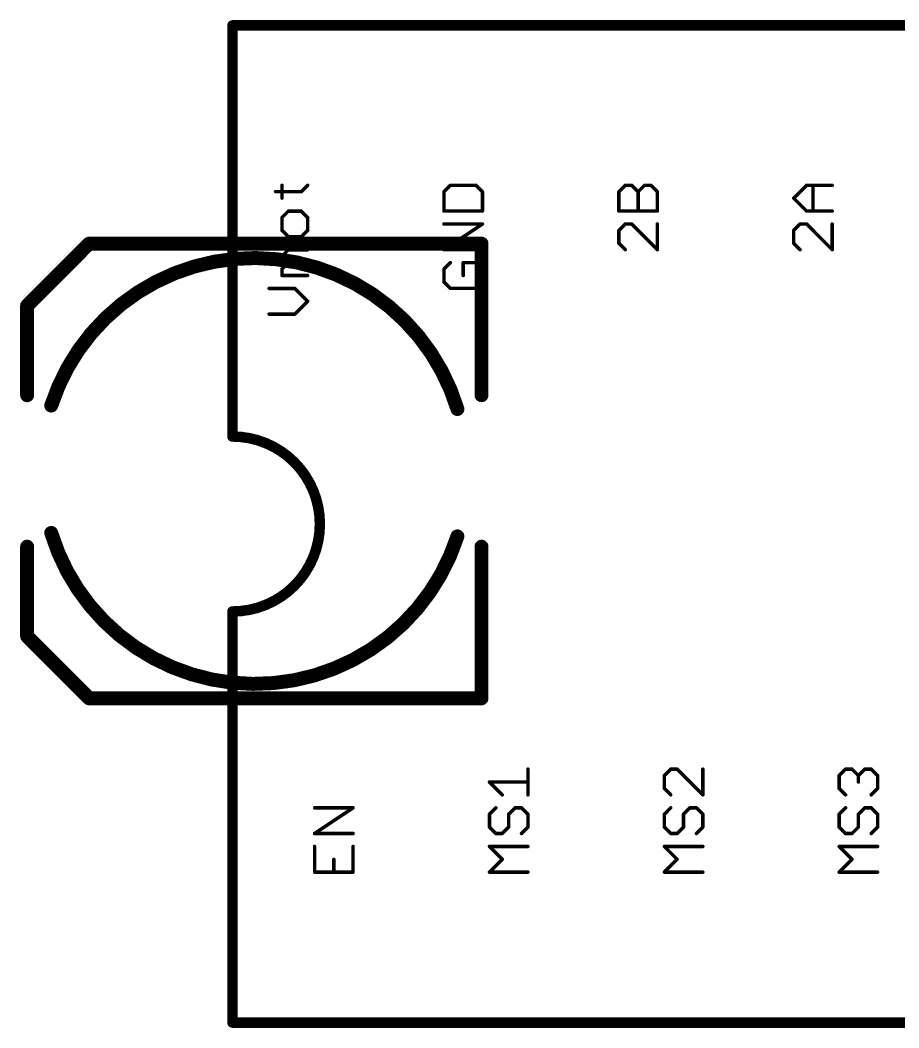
# Model space of a CAD drawing. Extents: x -5 to 102, y 0 to 80.
# Drawn here: x 17.48 to 30.25, y 19.04 to 33.68 of the extents above; entities that cross this region are included whole.
import ezdxf

# ---------------------------------------------------------------- set-up
doc = ezdxf.new("R2010")
doc.units = 0
doc.layers.add('21', color=253, linetype='CONTINUOUS')

msp = doc.modelspace()

# ---------------------------------------------------------------- linework, layer by layer
at = {"layer": '21'}
for points, const_width in [([(20.567, 33.599), (20.567, 27.63)], 0.1524), ([(20.567, 33.599), (40.633, 33.599)], 0.1524), ([(21.1932, 31.1844), (21.566, 31.1844)], 0.0508), ([(21.2864, 31.0912), (21.2864, 31.2776)], 0.0508), ([(21.566, 31.1844), (21.6592, 31.2776)], 0.0508), ([(23.7332, 31.2769), (23.64, 31.1837)], 0.0508), ([(23.64, 31.1837), (23.64, 30.9041)], 0.0508), ([(24.106, 31.2769), (23.7332, 31.2769)], 0.0508), ([(24.1992, 31.1837), (24.106, 31.2769)], 0.0508), ([(24.1992, 30.9041), (24.1992, 31.1837)], 0.0508), ([(26.18, 31.1837), (26.2732, 31.2769)], 0.0508), ([(26.18, 30.9041), (26.18, 31.1837)], 0.0508), ([(26.2732, 31.2769), (26.3664, 31.2769)], 0.0508), ([(26.3664, 31.2769), (26.4596, 31.1837)], 0.0508), ([(26.4596, 31.1837), (26.5528, 31.2769)], 0.0508), ([(26.4596, 30.9041), (26.4596, 31.1837)], 0.0508), ([(26.5528, 31.2769), (26.646, 31.2769)], 0.0508), ([(26.646, 31.2769), (26.7392, 31.1837)], 0.0508), ([(26.7392, 31.1837), (26.7392, 30.9041)], 0.0508), ([(28.72, 31.0905), (28.9064, 31.2769)], 0.0508), ([(28.9064, 31.2769), (29.2792, 31.2769)], 0.0508), ([(28.9996, 30.9041), (28.9996, 31.2769)], 0.0508), ([(28.9064, 30.9041), (28.72, 31.0905)], 0.0508), ([(21.3796, 30.9027), (21.2864, 30.8095)], 0.0508), ([(21.566, 30.9027), (21.3796, 30.9027)], 0.0508), ([(21.6592, 30.8095), (21.566, 30.9027)], 0.0508), ([(23.64, 30.9041), (24.1992, 30.9041)], 0.0508), ([(26.7392, 30.9041), (26.18, 30.9041)], 0.0508), ([(29.2792, 30.9041), (28.9064, 30.9041)], 0.0508), ([(21.2864, 30.8095), (21.2864, 30.6231)], 0.0508), ([(21.6592, 30.6231), (21.6592, 30.8095)], 0.0508), ([(23.64, 30.3428), (24.1992, 30.7156)], 0.0508), ([(24.1992, 30.7156), (23.64, 30.7156)], 0.0508), ([(26.2732, 30.7156), (26.18, 30.6224)], 0.0508), ([(26.3664, 30.7156), (26.2732, 30.7156)], 0.0508), ([(26.7392, 30.3428), (26.3664, 30.7156)], 0.0508), ([(26.7392, 30.7156), (26.7392, 30.3428)], 0.0508), ([(28.8132, 30.7156), (28.72, 30.6224)], 0.0508), ([(28.9064, 30.7156), (28.8132, 30.7156)], 0.0508), ([(29.2792, 30.3428), (28.9064, 30.7156)], 0.0508), ([(29.2792, 30.7156), (29.2792, 30.3428)], 0.0508), ([(21.2864, 30.6231), (21.3796, 30.5299)], 0.0508), ([(21.566, 30.5299), (21.6592, 30.6231)], 0.0508), ([(26.18, 30.6224), (26.18, 30.436)], 0.0508), ([(28.72, 30.6224), (28.72, 30.436)], 0.0508), ([(17.585, 29.53), (18.485, 30.43)], 0.2032), ([(18.485, 30.43), (24.185, 30.43)], 0.2032), ([(21.3796, 30.5299), (21.566, 30.5299)], 0.0508), ([(24.185, 30.43), (24.185, 28.23)], 0.2032), ([(26.18, 30.436), (26.2732, 30.3428)], 0.0508), ([(28.72, 30.436), (28.8132, 30.3428)], 0.0508), ([(21.2864, 30.2482), (21.3796, 30.3414)], 0.0508), ([(21.3796, 30.3414), (21.6592, 30.3414)], 0.0508), ([(24.1992, 30.3428), (23.64, 30.3428)], 0.0508), ([(21.3796, 30.155), (21.2864, 30.2482)], 0.0508), ([(21.2864, 30.0618), (21.3796, 30.155)], 0.0508), ([(21.3796, 30.155), (21.6592, 30.155)], 0.0508), ([(23.7332, 30.1543), (23.64, 30.0611)], 0.0508), ([(24.106, 30.1543), (23.9196, 30.1543)], 0.0508), ([(23.9196, 30.1543), (23.9196, 29.9679)], 0.0508), ([(24.1992, 30.0611), (24.106, 30.1543)], 0.0508), ([(21.2864, 29.9686), (21.2864, 30.0618)], 0.0508), ([(21.6592, 29.9686), (21.2864, 29.9686)], 0.0508), ([(23.64, 30.0611), (23.64, 29.8747)], 0.0508), ([(24.1992, 29.8747), (24.1992, 30.0611)], 0.0508), ([(23.64, 29.8747), (23.7332, 29.7815)], 0.0508), ([(24.106, 29.7815), (24.1992, 29.8747)], 0.0508), ([(21.4728, 29.7801), (21.1, 29.7801)], 0.0508), ([(21.6592, 29.5937), (21.4728, 29.7801)], 0.0508), ([(23.7332, 29.7815), (24.106, 29.7815)], 0.0508), ([(17.585, 28.23), (17.585, 29.53)], 0.2032), ([(21.4728, 29.4073), (21.6592, 29.5937)], 0.0508), ([(21.1, 29.4073), (21.4728, 29.4073)], 0.0508), ([(17.585, 24.73), (17.585, 26.03)], 0.2032), ([(24.185, 26.03), (24.185, 23.83)], 0.2032), ([(20.567, 25.09), (20.567, 19.121)], 0.1524), ([(18.485, 23.83), (17.585, 24.73)], 0.2032), ([(24.185, 23.83), (18.485, 23.83)], 0.2032), ([(24.8596, 22.428), (24.8596, 22.8008)], 0.0508), ([(26.9336, 22.8008), (26.8404, 22.7076)], 0.0508), ([(27.0268, 22.8008), (26.9336, 22.8008)], 0.0508), ([(27.3996, 22.428), (27.0268, 22.8008)], 0.0508), ([(27.3996, 22.8008), (27.3996, 22.428)], 0.0508), ([(29.3804, 22.7076), (29.4736, 22.8008)], 0.0508), ([(29.4736, 22.8008), (29.5668, 22.8008)], 0.0508), ([(29.5668, 22.8008), (29.66, 22.7076)], 0.0508), ([(29.66, 22.7076), (29.7532, 22.8008)], 0.0508), ([(29.7532, 22.8008), (29.8464, 22.8008)], 0.0508), ([(29.8464, 22.8008), (29.9396, 22.7076)], 0.0508), ([(26.8404, 22.7076), (26.8404, 22.5212)], 0.0508), ([(29.3804, 22.5212), (29.3804, 22.7076)], 0.0508), ([(29.66, 22.7076), (29.66, 22.6144)], 0.0508), ([(29.9396, 22.7076), (29.9396, 22.5212)], 0.0508), ([(24.4868, 22.428), (24.3004, 22.6144)], 0.0508), ([(24.3004, 22.6144), (24.8596, 22.6144)], 0.0508), ([(26.8404, 22.5212), (26.9336, 22.428)], 0.0508), ([(29.4736, 22.428), (29.3804, 22.5212)], 0.0508), ([(29.9396, 22.5212), (29.8464, 22.428)], 0.0508), ([(21.7604, 21.8667), (22.3196, 22.2395)], 0.0508), ([(22.3196, 22.2395), (21.7604, 22.2395)], 0.0508), ([(24.3936, 22.2395), (24.3004, 22.1463)], 0.0508), ([(24.58, 22.1463), (24.6732, 22.2395)], 0.0508), ([(24.6732, 22.2395), (24.7664, 22.2395)], 0.0508), ([(24.7664, 22.2395), (24.8596, 22.1463)], 0.0508), ([(26.9336, 22.2395), (26.8404, 22.1463)], 0.0508), ([(27.12, 22.1463), (27.2132, 22.2395)], 0.0508), ([(27.2132, 22.2395), (27.3064, 22.2395)], 0.0508), ([(27.3064, 22.2395), (27.3996, 22.1463)], 0.0508), ([(29.4736, 22.2395), (29.3804, 22.1463)], 0.0508), ([(29.66, 22.1463), (29.7532, 22.2395)], 0.0508), ([(29.7532, 22.2395), (29.8464, 22.2395)], 0.0508), ([(29.8464, 22.2395), (29.9396, 22.1463)], 0.0508), ([(24.3004, 22.1463), (24.3004, 21.9599)], 0.0508), ([(24.58, 21.9599), (24.58, 22.1463)], 0.0508), ([(24.8596, 22.1463), (24.8596, 21.9599)], 0.0508), ([(26.8404, 22.1463), (26.8404, 21.9599)], 0.0508), ([(27.12, 21.9599), (27.12, 22.1463)], 0.0508), ([(27.3996, 22.1463), (27.3996, 21.9599)], 0.0508), ([(29.3804, 22.1463), (29.3804, 21.9599)], 0.0508), ([(29.66, 21.9599), (29.66, 22.1463)], 0.0508), ([(29.9396, 22.1463), (29.9396, 21.9599)], 0.0508), ([(24.3004, 21.9599), (24.3936, 21.8667)], 0.0508), ([(24.4868, 21.8667), (24.58, 21.9599)], 0.0508), ([(24.8596, 21.9599), (24.7664, 21.8667)], 0.0508), ([(26.8404, 21.9599), (26.9336, 21.8667)], 0.0508), ([(27.0268, 21.8667), (27.12, 21.9599)], 0.0508), ([(27.3996, 21.9599), (27.3064, 21.8667)], 0.0508), ([(29.3804, 21.9599), (29.4736, 21.8667)], 0.0508), ([(29.5668, 21.8667), (29.66, 21.9599)], 0.0508), ([(29.9396, 21.9599), (29.8464, 21.8667)], 0.0508), ([(22.3196, 21.8667), (21.7604, 21.8667)], 0.0508), ([(24.3936, 21.8667), (24.4868, 21.8667)], 0.0508), ([(26.9336, 21.8667), (27.0268, 21.8667)], 0.0508), ([(29.4736, 21.8667), (29.5668, 21.8667)], 0.0508), ([(21.7604, 21.6782), (21.7604, 21.3054)], 0.0508), ([(22.3196, 21.3054), (22.3196, 21.6782)], 0.0508), ([(24.4868, 21.4918), (24.3004, 21.6782)], 0.0508), ([(24.3004, 21.6782), (24.8596, 21.6782)], 0.0508), ([(27.0268, 21.4918), (26.8404, 21.6782)], 0.0508), ([(26.8404, 21.6782), (27.3996, 21.6782)], 0.0508), ([(29.5668, 21.4918), (29.3804, 21.6782)], 0.0508), ([(29.3804, 21.6782), (29.9396, 21.6782)], 0.0508), ([(22.04, 21.3054), (22.04, 21.4918)], 0.0508), ([(24.3004, 21.3054), (24.4868, 21.4918)], 0.0508), ([(26.8404, 21.3054), (27.0268, 21.4918)], 0.0508), ([(29.3804, 21.3054), (29.5668, 21.4918)], 0.0508), ([(21.7604, 21.3054), (22.3196, 21.3054)], 0.0508), ([(24.8596, 21.3054), (24.3004, 21.3054)], 0.0508), ([(27.3996, 21.3054), (26.8404, 21.3054)], 0.0508), ([(29.9396, 21.3054), (29.3804, 21.3054)], 0.0508), ([(20.567, 19.121), (40.633, 19.121)], 0.1524)]:
    msp.add_lwpolyline(points, dxfattribs=dict(at, const_width=const_width))
for points, const_width in [([(20.6051, 33.599, 1), (20.5289, 33.599)], 0.0762), ([(20.567, 33.6371, 1), (20.567, 33.5609)], 0.0762), ([(21.1932, 31.1971, 1), (21.1932, 31.1717)], 0.0254), ([(21.2991, 31.2776, 1), (21.2737, 31.2776)], 0.0254), ([(21.557, 31.1934, 1), (21.575, 31.1754)], 0.0254), ([(21.566, 31.1717, 1), (21.566, 31.1971)], 0.0254), ([(21.6682, 31.2686, 1), (21.6502, 31.2866)], 0.0254), ([(23.6527, 31.1837, 1), (23.6273, 31.1837)], 0.0254), ([(23.631, 31.1927, 1), (23.649, 31.1747)], 0.0254), ([(23.7332, 31.2896, 1), (23.7332, 31.2642)], 0.0254), ([(23.7422, 31.2679, 1), (23.7242, 31.2859)], 0.0254), ([(24.115, 31.2859, 1), (24.097, 31.2679)], 0.0254), ([(24.106, 31.2642, 1), (24.106, 31.2896)], 0.0254), ([(24.2119, 31.1837, 1), (24.1865, 31.1837)], 0.0254), ([(24.1902, 31.1747, 1), (24.2082, 31.1927)], 0.0254), ([(26.1927, 31.1837, 1), (26.1673, 31.1837)], 0.0254), ([(26.171, 31.1927, 1), (26.189, 31.1747)], 0.0254), ([(26.2732, 31.2896, 1), (26.2732, 31.2642)], 0.0254), ([(26.2822, 31.2679, 1), (26.2642, 31.2859)], 0.0254), ([(26.3754, 31.2859, 1), (26.3574, 31.2679)], 0.0254), ([(26.3664, 31.2642, 1), (26.3664, 31.2896)], 0.0254), ([(26.4723, 31.1837, 1), (26.4469, 31.1837)], 0.0254), ([(26.4506, 31.1927, 1), (26.4686, 31.1747)], 0.0254), ([(26.4506, 31.1747, 1), (26.4686, 31.1927)], 0.0254), ([(26.5528, 31.2896, 1), (26.5528, 31.2642)], 0.0254), ([(26.5618, 31.2679, 1), (26.5438, 31.2859)], 0.0254), ([(26.655, 31.2859, 1), (26.637, 31.2679)], 0.0254), ([(26.646, 31.2642, 1), (26.646, 31.2896)], 0.0254), ([(26.7519, 31.1837, 1), (26.7265, 31.1837)], 0.0254), ([(26.7302, 31.1747, 1), (26.7482, 31.1927)], 0.0254), ([(28.9064, 31.2896, 1), (28.9064, 31.2642)], 0.0254), ([(28.9154, 31.2679, 1), (28.8974, 31.2859)], 0.0254), ([(29.0123, 31.2769, 1), (28.9869, 31.2769)], 0.0254), ([(29.2792, 31.2642, 1), (29.2792, 31.2896)], 0.0254), ([(21.2737, 31.0912, 1), (21.2991, 31.0912)], 0.0254), ([(28.729, 31.0995, 1), (28.711, 31.0815)], 0.0254), ([(28.711, 31.0995, 1), (28.729, 31.0815)], 0.0254), ([(21.3796, 30.9154, 1), (21.3796, 30.89)], 0.0254), ([(21.3886, 30.8937, 1), (21.3706, 30.9117)], 0.0254), ([(21.575, 30.9117, 1), (21.557, 30.8937)], 0.0254), ([(21.566, 30.89, 1), (21.566, 30.9154)], 0.0254), ([(23.64, 30.9168, 1), (23.64, 30.8914)], 0.0254), ([(23.6273, 30.9041, 1), (23.6527, 30.9041)], 0.0254), ([(24.1865, 30.9041, 1), (24.2119, 30.9041)], 0.0254), ([(24.1992, 30.8914, 1), (24.1992, 30.9168)], 0.0254), ([(26.18, 30.9168, 1), (26.18, 30.8914)], 0.0254), ([(26.1673, 30.9041, 1), (26.1927, 30.9041)], 0.0254), ([(26.4469, 30.9041, 1), (26.4723, 30.9041)], 0.0254), ([(26.7265, 30.9041, 1), (26.7519, 30.9041)], 0.0254), ([(26.7392, 30.8914, 1), (26.7392, 30.9168)], 0.0254), ([(28.9064, 30.9168, 1), (28.9064, 30.8914)], 0.0254), ([(28.8974, 30.8951, 1), (28.9154, 30.9131)], 0.0254), ([(28.9869, 30.9041, 1), (29.0123, 30.9041)], 0.0254), ([(29.2792, 30.8914, 1), (29.2792, 30.9168)], 0.0254), ([(21.2991, 30.8095, 1), (21.2737, 30.8095)], 0.0254), ([(21.2774, 30.8185, 1), (21.2954, 30.8005)], 0.0254), ([(21.6719, 30.8095, 1), (21.6465, 30.8095)], 0.0254), ([(21.6502, 30.8005, 1), (21.6682, 30.8185)], 0.0254), ([(23.64, 30.7283, 1), (23.64, 30.7029)], 0.0254), ([(24.2062, 30.705, 1), (24.1922, 30.7262)], 0.0254), ([(24.1992, 30.7029, 1), (24.1992, 30.7283)], 0.0254), ([(26.2732, 30.7283, 1), (26.2732, 30.7029)], 0.0254), ([(26.2822, 30.7066, 1), (26.2642, 30.7246)], 0.0254), ([(26.3754, 30.7246, 1), (26.3574, 30.7066)], 0.0254), ([(26.3664, 30.7029, 1), (26.3664, 30.7283)], 0.0254), ([(26.7519, 30.7156, 1), (26.7265, 30.7156)], 0.0254), ([(28.8132, 30.7283, 1), (28.8132, 30.7029)], 0.0254), ([(28.8222, 30.7066, 1), (28.8042, 30.7246)], 0.0254), ([(28.9154, 30.7246, 1), (28.8974, 30.7066)], 0.0254), ([(28.9064, 30.7029, 1), (28.9064, 30.7283)], 0.0254), ([(29.2919, 30.7156, 1), (29.2665, 30.7156)], 0.0254), ([(21.2954, 30.6321, 1), (21.2774, 30.6141)], 0.0254), ([(21.2737, 30.6231, 1), (21.2991, 30.6231)], 0.0254), ([(21.6465, 30.6231, 1), (21.6719, 30.6231)], 0.0254), ([(21.6682, 30.6141, 1), (21.6502, 30.6321)], 0.0254), ([(26.1927, 30.6224, 1), (26.1673, 30.6224)], 0.0254), ([(26.171, 30.6314, 1), (26.189, 30.6134)], 0.0254), ([(28.7327, 30.6224, 1), (28.7073, 30.6224)], 0.0254), ([(28.711, 30.6314, 1), (28.729, 30.6134)], 0.0254), ([(18.485, 30.4808, 1), (18.485, 30.3792)], 0.1016), ([(18.5209, 30.3941, 1), (18.4491, 30.4659)], 0.1016), ([(21.3796, 30.5426, 1), (21.3796, 30.5172)], 0.0254), ([(21.3706, 30.5209, 1), (21.3886, 30.5389)], 0.0254), ([(21.557, 30.5389, 1), (21.575, 30.5209)], 0.0254), ([(21.566, 30.5172, 1), (21.566, 30.5426)], 0.0254), ([(24.2358, 30.43, 1), (24.1342, 30.43)], 0.1016), ([(24.185, 30.3792, 1), (24.185, 30.4808)], 0.1016), ([(26.189, 30.445, 1), (26.171, 30.427)], 0.0254), ([(26.1673, 30.436, 1), (26.1927, 30.436)], 0.0254), ([(28.729, 30.445, 1), (28.711, 30.427)], 0.0254), ([(28.7073, 30.436, 1), (28.7327, 30.436)], 0.0254), ([(23.835, 28.03, 0.7344), (17.935, 28.08)], 0.2032), ([(21.3796, 30.3541, 1), (21.3796, 30.3287)], 0.0254), ([(21.3886, 30.3324, 1), (21.3706, 30.3504)], 0.0254), ([(21.6592, 30.3287, 1), (21.6592, 30.3541)], 0.0254), ([(23.64, 30.3555, 1), (23.64, 30.3301)], 0.0254), ([(23.633, 30.3534, 1), (23.647, 30.3322)], 0.0254), ([(24.1992, 30.3301, 1), (24.1992, 30.3555)], 0.0254), ([(26.2642, 30.3338, 1), (26.2822, 30.3518)], 0.0254), ([(26.7265, 30.3428, 1), (26.7519, 30.3428)], 0.0254), ([(26.7302, 30.3338, 1), (26.7482, 30.3518)], 0.0254), ([(28.8042, 30.3338, 1), (28.8222, 30.3518)], 0.0254), ([(29.2665, 30.3428, 1), (29.2919, 30.3428)], 0.0254), ([(29.2702, 30.3338, 1), (29.2882, 30.3518)], 0.0254), ([(21.2954, 30.2572, 1), (21.2774, 30.2392)], 0.0254), ([(21.2774, 30.2572, 1), (21.2954, 30.2392)], 0.0254), ([(21.3796, 30.1677, 1), (21.3796, 30.1423)], 0.0254), ([(21.3886, 30.146, 1), (21.3706, 30.164)], 0.0254), ([(21.3706, 30.146, 1), (21.3886, 30.164)], 0.0254), ([(21.6592, 30.1423, 1), (21.6592, 30.1677)], 0.0254), ([(23.7422, 30.1453, 1), (23.7242, 30.1633)], 0.0254), ([(23.9196, 30.167, 1), (23.9196, 30.1416)], 0.0254), ([(23.9323, 30.1543, 1), (23.9069, 30.1543)], 0.0254), ([(24.115, 30.1633, 1), (24.097, 30.1453)], 0.0254), ([(24.106, 30.1416, 1), (24.106, 30.167)], 0.0254), ([(21.2991, 30.0618, 1), (21.2737, 30.0618)], 0.0254), ([(21.2774, 30.0708, 1), (21.2954, 30.0528)], 0.0254), ([(21.2864, 29.9813, 1), (21.2864, 29.9559)], 0.0254), ([(21.6592, 29.9559, 1), (21.6592, 29.9813)], 0.0254), ([(23.6527, 30.0611, 1), (23.6273, 30.0611)], 0.0254), ([(23.631, 30.0701, 1), (23.649, 30.0521)], 0.0254), ([(24.2119, 30.0611, 1), (24.1865, 30.0611)], 0.0254), ([(24.1902, 30.0521, 1), (24.2082, 30.0701)], 0.0254), ([(21.2737, 29.9686, 1), (21.2991, 29.9686)], 0.0254), ([(23.649, 29.8837, 1), (23.631, 29.8657)], 0.0254), ([(23.6273, 29.8747, 1), (23.6527, 29.8747)], 0.0254), ([(23.9069, 29.9679, 1), (23.9323, 29.9679)], 0.0254), ([(24.1865, 29.8747, 1), (24.2119, 29.8747)], 0.0254), ([(24.2082, 29.8657, 1), (24.1902, 29.8837)], 0.0254), ([(21.1, 29.7928, 1), (21.1, 29.7674)], 0.0254), ([(21.4818, 29.7891, 1), (21.4638, 29.7711)], 0.0254), ([(21.4728, 29.7674, 1), (21.4728, 29.7928)], 0.0254), ([(23.7332, 29.7942, 1), (23.7332, 29.7688)], 0.0254), ([(23.7242, 29.7725, 1), (23.7422, 29.7905)], 0.0254), ([(24.097, 29.7905, 1), (24.115, 29.7725)], 0.0254), ([(24.106, 29.7688, 1), (24.106, 29.7942)], 0.0254), ([(17.6358, 29.53, 1), (17.5342, 29.53)], 0.1016), ([(17.5491, 29.5659, 1), (17.6209, 29.4941)], 0.1016), ([(21.6682, 29.5847, 1), (21.6502, 29.6027)], 0.0254), ([(21.6502, 29.5847, 1), (21.6682, 29.6027)], 0.0254), ([(21.1, 29.42, 1), (21.1, 29.3946)], 0.0254), ([(21.4638, 29.4163, 1), (21.4818, 29.3983)], 0.0254), ([(21.4728, 29.3946, 1), (21.4728, 29.42)], 0.0254), ([(17.5342, 28.23, 1), (17.6358, 28.23)], 0.1016), ([(24.1342, 28.23, 1), (24.2358, 28.23)], 0.1016), ([(17.8867, 28.0956, 1), (17.9833, 28.0644)], 0.1016), ([(23.7864, 28.0152, 1), (23.8836, 28.0448)], 0.1016), ([(20.567, 25.09, 1), (20.567, 27.63)], 0.1524), ([(20.567, 27.6681, 1), (20.567, 27.5919)], 0.0762), ([(20.5289, 27.63, 1), (20.6051, 27.63)], 0.0762), ([(17.935, 26.23, 0.7344), (23.835, 26.18)], 0.2032), ([(17.9836, 26.2448, 1), (17.8864, 26.2152)], 0.1016), ([(23.8833, 26.1644, 1), (23.7867, 26.1956)], 0.1016), ([(17.6358, 26.03, 1), (17.5342, 26.03)], 0.1016), ([(24.2358, 26.03, 1), (24.1342, 26.03)], 0.1016), ([(20.6051, 25.09, 1), (20.5289, 25.09)], 0.0762), ([(20.567, 25.1281, 1), (20.567, 25.0519)], 0.0762), ([(17.6209, 24.7659, 1), (17.5491, 24.6941)], 0.1016), ([(17.5342, 24.73, 1), (17.6358, 24.73)], 0.1016), ([(18.485, 23.8808, 1), (18.485, 23.7792)], 0.1016), ([(18.4491, 23.7941, 1), (18.5209, 23.8659)], 0.1016), ([(24.1342, 23.83, 1), (24.2358, 23.83)], 0.1016), ([(24.185, 23.7792, 1), (24.185, 23.8808)], 0.1016), ([(24.8723, 22.8008, 1), (24.8469, 22.8008)], 0.0254), ([(26.9336, 22.8135, 1), (26.9336, 22.7881)], 0.0254), ([(26.9426, 22.7918, 1), (26.9246, 22.8098)], 0.0254), ([(27.0358, 22.8098, 1), (27.0178, 22.7918)], 0.0254), ([(27.0268, 22.7881, 1), (27.0268, 22.8135)], 0.0254), ([(27.4123, 22.8008, 1), (27.3869, 22.8008)], 0.0254), ([(29.4736, 22.8135, 1), (29.4736, 22.7881)], 0.0254), ([(29.4826, 22.7918, 1), (29.4646, 22.8098)], 0.0254), ([(29.5758, 22.8098, 1), (29.5578, 22.7918)], 0.0254), ([(29.5668, 22.7881, 1), (29.5668, 22.8135)], 0.0254), ([(29.7532, 22.8135, 1), (29.7532, 22.7881)], 0.0254), ([(29.7622, 22.7918, 1), (29.7442, 22.8098)], 0.0254), ([(29.8554, 22.8098, 1), (29.8374, 22.7918)], 0.0254), ([(29.8464, 22.7881, 1), (29.8464, 22.8135)], 0.0254), ([(26.8531, 22.7076, 1), (26.8277, 22.7076)], 0.0254), ([(26.8314, 22.7166, 1), (26.8494, 22.6986)], 0.0254), ([(29.3931, 22.7076, 1), (29.3677, 22.7076)], 0.0254), ([(29.3714, 22.7166, 1), (29.3894, 22.6986)], 0.0254), ([(29.6727, 22.7076, 1), (29.6473, 22.7076)], 0.0254), ([(29.651, 22.7166, 1), (29.669, 22.6986)], 0.0254), ([(29.651, 22.6986, 1), (29.669, 22.7166)], 0.0254), ([(29.9523, 22.7076, 1), (29.9269, 22.7076)], 0.0254), ([(29.9306, 22.6986, 1), (29.9486, 22.7166)], 0.0254), ([(24.3094, 22.6234, 1), (24.2914, 22.6054)], 0.0254), ([(24.3004, 22.6271, 1), (24.3004, 22.6017)], 0.0254), ([(24.8596, 22.6017, 1), (24.8596, 22.6271)], 0.0254), ([(26.8494, 22.5302, 1), (26.8314, 22.5122)], 0.0254), ([(26.8277, 22.5212, 1), (26.8531, 22.5212)], 0.0254), ([(29.3894, 22.5302, 1), (29.3714, 22.5122)], 0.0254), ([(29.3677, 22.5212, 1), (29.3931, 22.5212)], 0.0254), ([(29.6473, 22.6144, 1), (29.6727, 22.6144)], 0.0254), ([(29.9269, 22.5212, 1), (29.9523, 22.5212)], 0.0254), ([(29.9486, 22.5122, 1), (29.9306, 22.5302)], 0.0254), ([(24.4778, 22.419, 1), (24.4958, 22.437)], 0.0254), ([(24.8469, 22.428, 1), (24.8723, 22.428)], 0.0254), ([(26.9246, 22.419, 1), (26.9426, 22.437)], 0.0254), ([(27.3869, 22.428, 1), (27.4123, 22.428)], 0.0254), ([(27.3906, 22.419, 1), (27.4086, 22.437)], 0.0254), ([(29.4646, 22.419, 1), (29.4826, 22.437)], 0.0254), ([(29.8374, 22.437, 1), (29.8554, 22.419)], 0.0254), ([(21.7604, 22.2522, 1), (21.7604, 22.2268)], 0.0254), ([(22.3266, 22.2289, 1), (22.3126, 22.2501)], 0.0254), ([(22.3196, 22.2268, 1), (22.3196, 22.2522)], 0.0254), ([(24.4026, 22.2305, 1), (24.3846, 22.2485)], 0.0254), ([(24.6732, 22.2522, 1), (24.6732, 22.2268)], 0.0254), ([(24.6822, 22.2305, 1), (24.6642, 22.2485)], 0.0254), ([(24.7754, 22.2485, 1), (24.7574, 22.2305)], 0.0254), ([(24.7664, 22.2268, 1), (24.7664, 22.2522)], 0.0254), ([(26.9426, 22.2305, 1), (26.9246, 22.2485)], 0.0254), ([(27.2132, 22.2522, 1), (27.2132, 22.2268)], 0.0254), ([(27.2222, 22.2305, 1), (27.2042, 22.2485)], 0.0254), ([(27.3154, 22.2485, 1), (27.2974, 22.2305)], 0.0254), ([(27.3064, 22.2268, 1), (27.3064, 22.2522)], 0.0254), ([(29.4826, 22.2305, 1), (29.4646, 22.2485)], 0.0254), ([(29.7532, 22.2522, 1), (29.7532, 22.2268)], 0.0254), ([(29.7622, 22.2305, 1), (29.7442, 22.2485)], 0.0254), ([(29.8554, 22.2485, 1), (29.8374, 22.2305)], 0.0254), ([(29.8464, 22.2268, 1), (29.8464, 22.2522)], 0.0254), ([(24.3131, 22.1463, 1), (24.2877, 22.1463)], 0.0254), ([(24.2914, 22.1553, 1), (24.3094, 22.1373)], 0.0254), ([(24.5927, 22.1463, 1), (24.5673, 22.1463)], 0.0254), ([(24.571, 22.1553, 1), (24.589, 22.1373)], 0.0254), ([(24.8723, 22.1463, 1), (24.8469, 22.1463)], 0.0254), ([(24.8506, 22.1373, 1), (24.8686, 22.1553)], 0.0254), ([(26.8531, 22.1463, 1), (26.8277, 22.1463)], 0.0254), ([(26.8314, 22.1553, 1), (26.8494, 22.1373)], 0.0254), ([(27.1327, 22.1463, 1), (27.1073, 22.1463)], 0.0254), ([(27.111, 22.1553, 1), (27.129, 22.1373)], 0.0254), ([(27.4123, 22.1463, 1), (27.3869, 22.1463)], 0.0254), ([(27.3906, 22.1373, 1), (27.4086, 22.1553)], 0.0254), ([(29.3931, 22.1463, 1), (29.3677, 22.1463)], 0.0254), ([(29.3714, 22.1553, 1), (29.3894, 22.1373)], 0.0254), ([(29.6727, 22.1463, 1), (29.6473, 22.1463)], 0.0254), ([(29.651, 22.1553, 1), (29.669, 22.1373)], 0.0254), ([(29.9523, 22.1463, 1), (29.9269, 22.1463)], 0.0254), ([(29.9306, 22.1373, 1), (29.9486, 22.1553)], 0.0254), ([(24.3094, 21.9689, 1), (24.2914, 21.9509)], 0.0254), ([(24.2877, 21.9599, 1), (24.3131, 21.9599)], 0.0254), ([(24.5673, 21.9599, 1), (24.5927, 21.9599)], 0.0254), ([(24.589, 21.9509, 1), (24.571, 21.9689)], 0.0254), ([(24.8469, 21.9599, 1), (24.8723, 21.9599)], 0.0254), ([(24.8686, 21.9509, 1), (24.8506, 21.9689)], 0.0254), ([(26.8494, 21.9689, 1), (26.8314, 21.9509)], 0.0254), ([(26.8277, 21.9599, 1), (26.8531, 21.9599)], 0.0254), ([(27.1073, 21.9599, 1), (27.1327, 21.9599)], 0.0254), ([(27.129, 21.9509, 1), (27.111, 21.9689)], 0.0254), ([(27.3869, 21.9599, 1), (27.4123, 21.9599)], 0.0254), ([(27.4086, 21.9509, 1), (27.3906, 21.9689)], 0.0254), ([(29.3894, 21.9689, 1), (29.3714, 21.9509)], 0.0254), ([(29.3677, 21.9599, 1), (29.3931, 21.9599)], 0.0254), ([(29.6473, 21.9599, 1), (29.6727, 21.9599)], 0.0254), ([(29.669, 21.9509, 1), (29.651, 21.9689)], 0.0254), ([(29.9269, 21.9599, 1), (29.9523, 21.9599)], 0.0254), ([(29.9486, 21.9509, 1), (29.9306, 21.9689)], 0.0254), ([(21.7604, 21.8794, 1), (21.7604, 21.854)], 0.0254), ([(21.7534, 21.8773, 1), (21.7674, 21.8561)], 0.0254), ([(22.3196, 21.854, 1), (22.3196, 21.8794)], 0.0254), ([(24.3936, 21.8794, 1), (24.3936, 21.854)], 0.0254), ([(24.3846, 21.8577, 1), (24.4026, 21.8757)], 0.0254), ([(24.4778, 21.8757, 1), (24.4958, 21.8577)], 0.0254), ([(24.4868, 21.854, 1), (24.4868, 21.8794)], 0.0254), ([(24.7574, 21.8757, 1), (24.7754, 21.8577)], 0.0254), ([(26.9336, 21.8794, 1), (26.9336, 21.854)], 0.0254), ([(26.9246, 21.8577, 1), (26.9426, 21.8757)], 0.0254), ([(27.0178, 21.8757, 1), (27.0358, 21.8577)], 0.0254), ([(27.0268, 21.854, 1), (27.0268, 21.8794)], 0.0254), ([(27.2974, 21.8757, 1), (27.3154, 21.8577)], 0.0254), ([(29.4736, 21.8794, 1), (29.4736, 21.854)], 0.0254), ([(29.4646, 21.8577, 1), (29.4826, 21.8757)], 0.0254), ([(29.5578, 21.8757, 1), (29.5758, 21.8577)], 0.0254), ([(29.5668, 21.854, 1), (29.5668, 21.8794)], 0.0254), ([(29.8374, 21.8757, 1), (29.8554, 21.8577)], 0.0254), ([(21.7731, 21.6782, 1), (21.7477, 21.6782)], 0.0254), ([(22.3323, 21.6782, 1), (22.3069, 21.6782)], 0.0254), ([(24.3094, 21.6872, 1), (24.2914, 21.6692)], 0.0254), ([(24.3004, 21.6909, 1), (24.3004, 21.6655)], 0.0254), ([(24.8596, 21.6655, 1), (24.8596, 21.6909)], 0.0254), ([(26.8494, 21.6872, 1), (26.8314, 21.6692)], 0.0254), ([(26.8404, 21.6909, 1), (26.8404, 21.6655)], 0.0254), ([(27.3996, 21.6655, 1), (27.3996, 21.6909)], 0.0254), ([(29.3894, 21.6872, 1), (29.3714, 21.6692)], 0.0254), ([(29.3804, 21.6909, 1), (29.3804, 21.6655)], 0.0254), ([(29.9396, 21.6655, 1), (29.9396, 21.6909)], 0.0254), ([(22.0527, 21.4918, 1), (22.0273, 21.4918)], 0.0254), ([(24.4958, 21.4828, 1), (24.4778, 21.5008)], 0.0254), ([(24.4778, 21.4828, 1), (24.4958, 21.5008)], 0.0254), ([(27.0358, 21.4828, 1), (27.0178, 21.5008)], 0.0254), ([(27.0178, 21.4828, 1), (27.0358, 21.5008)], 0.0254), ([(29.5758, 21.4828, 1), (29.5578, 21.5008)], 0.0254), ([(29.5578, 21.4828, 1), (29.5758, 21.5008)], 0.0254), ([(21.7604, 21.3181, 1), (21.7604, 21.2927)], 0.0254), ([(21.7477, 21.3054, 1), (21.7731, 21.3054)], 0.0254), ([(22.0273, 21.3054, 1), (22.0527, 21.3054)], 0.0254), ([(22.3069, 21.3054, 1), (22.3323, 21.3054)], 0.0254), ([(22.3196, 21.2927, 1), (22.3196, 21.3181)], 0.0254), ([(24.3004, 21.3181, 1), (24.3004, 21.2927)], 0.0254), ([(24.2914, 21.3144, 1), (24.3094, 21.2964)], 0.0254), ([(24.8596, 21.2927, 1), (24.8596, 21.3181)], 0.0254), ([(26.8404, 21.3181, 1), (26.8404, 21.2927)], 0.0254), ([(26.8314, 21.3144, 1), (26.8494, 21.2964)], 0.0254), ([(27.3996, 21.2927, 1), (27.3996, 21.3181)], 0.0254), ([(29.3804, 21.3181, 1), (29.3804, 21.2927)], 0.0254), ([(29.3714, 21.3144, 1), (29.3894, 21.2964)], 0.0254), ([(29.9396, 21.2927, 1), (29.9396, 21.3181)], 0.0254), ([(20.567, 19.1591, 1), (20.567, 19.0829)], 0.0762), ([(20.5289, 19.121, 1), (20.6051, 19.121)], 0.0762)]:
    msp.add_lwpolyline(points, format="xyb", dxfattribs=dict(at, const_width=const_width))

doc.saveas('drawing.dxf')
